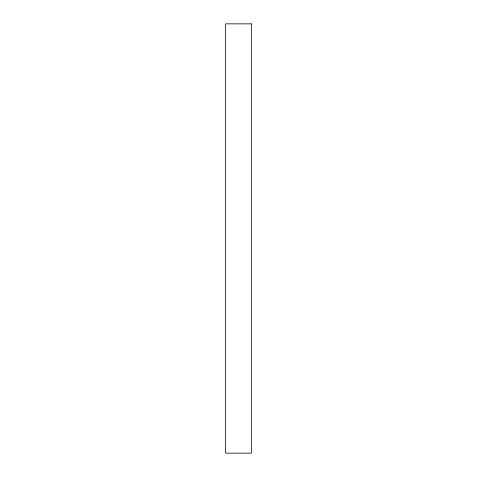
<?xml version="1.0" encoding="UTF-8"?>
<svg xmlns="http://www.w3.org/2000/svg" width="477" height="477" viewBox="0 0 477 477"><rect width="100%" height="100%" fill="white"/><g stroke="black" fill="none" stroke-linecap="round" stroke-linejoin="round"><path stroke-width="0.72" d="M251.379 23.85L225.621 23.85L225.621 453.15L251.379 453.15L251.379 23.85"/></g></svg>
